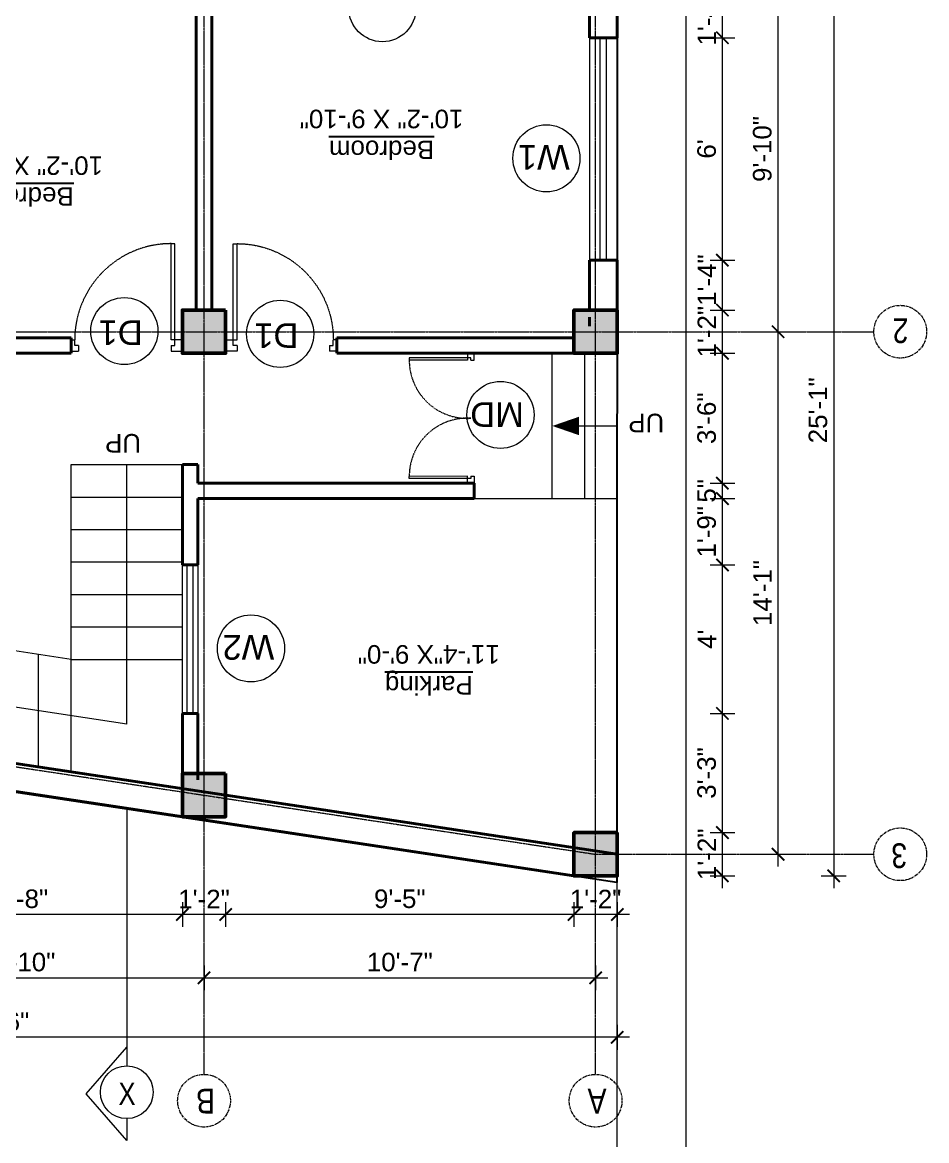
# Model space of a CAD drawing. Header units: inches. Extents: x 136316 to 155547, y -21384 to -17606.
# Drawn here: x 154181.1 to 154473.5, y -19916.6 to -19554.8 of the extents above; entities that cross this region are included whole.
import ezdxf

# ---------------------------------------------------------------- set-up
doc = ezdxf.new("R2010")
doc.units = ezdxf.units.IN
doc.header["$LTSCALE"] = 0.5
doc.header["$MEASUREMENT"] = 0
doc.header["$PDMODE"] = 66
doc.linetypes.add('CENTER', pattern=[2, 1.25, -0.25, 0.25, -0.25])
doc.linetypes.add('HIDDEN', pattern=[0.375, 0.25, -0.125])
for name, color, linetype, lineweight in [('Annotate-Lite.w', 177, 'Continuous', 9), ('Annotations-Bold.w', 177, 'Continuous', 13), ('C-COLUMN', 1, 'Continuous', 50), ('DIM', 4, 'Continuous', 5), ('DIM 1-100', 4, 'Continuous', 13), ('Door-Window.w', 4, 'Continuous', 15), ('stair', 132, 'Continuous', 13), ('TEXT', 220, 'Continuous', 9), ('wall', 1, 'Continuous', 40), ('window', 4, 'Continuous', 13)]:
    doc.layers.add(name, color=color, linetype=linetype, lineweight=lineweight)
doc.styles.add('ARAIL', font='ARIALN.TTF')
doc.styles.add('arial.', font='arial.ttf')
doc.styles.add('gaurav', font='arial.ttf')
doc.styles.get("Standard").update_dxf_attribs({"font": 'arial.ttf'})
doc.dimstyles.new('1 by 96', dxfattribs={"dimtxt": 6, "dimasz": 4, "dimexe": 4, "dimexo": 4, "dimgap": 2, "dimtad": 1, "dimdec": 0, "dimzin": 0, "dimdsep": 46, "dimlunit": 4, "dimtxsty": 'Standard', "dimblk": 'ARCHTICK', "dimcen": 0, "dimdle": 4, "dimadec": 0, "dimazin": 0, "dimtfac": 1, "dimtdec": 0, "dimtix": 1, "dimtofl": 0, "dimtmove": 1, "dimatfit": 3, "dimldrblk": 'ARCHTICK', "dimfxl": 4, "dimfxlon": 1, "dimtolj": 1, "dimtzin": 0, "dimlwd": -1, "dimlwe": -1, "dimarcsym": 0})

# ---------------------------------------------------------------- blocks, each defined once
blk = doc.blocks.new('FDFDRE')
at = {"ltscale": 3}
for p, q in [((165701.11, -58637.82), (165701.1, -58641.5)), ((165704.78, -58637.83), (165701.11, -58637.82)), ((165704.78, -58639.66), (165704.78, -58637.83)), ((165766.98, -58637.83), (165770.65, -58637.82)), ((165766.98, -58639.66), (165766.98, -58637.83)), ((165770.65, -58637.82), (165770.65, -58641.5)), ((165701.1, -58641.5), (165703.55, -58641.5)), ((165703.55, -58641.5), (165703.53, -58672.63)), ((165704.78, -58639.66), (165703.55, -58639.66)), ((165703.55, -58639.66), (165703.55, -58641.5)), ((165703.55, -58641.5), (165704.78, -58641.5)), ((165704.78, -58641.5), (165704.76, -58672.65)), ((165766.98, -58639.66), (165768.2, -58639.66)), ((165766.98, -58641.5), (165767, -58672.65)), ((165768.2, -58641.5), (165766.98, -58641.5)), ((165768.2, -58639.66), (165768.2, -58641.5)), ((165770.65, -58641.5), (165768.2, -58641.5)), ((165768.2, -58641.5), (165768.22, -58672.63)), ((165703.53, -58672.63), (165704.76, -58672.65)), ((165768.22, -58672.63), (165767, -58672.65))]:
    blk.add_line(p, q, dxfattribs=at)
at = {"layer": 'Door-Window.w', "color": 9, "linetype": 'HIDDEN', "lineweight": 18}
for centre, start, end in [((165704.78, -58641.5), 269.96183, 3.38353), ((165766.98, -58641.5), 176.61647, 270.03817)]:
    blk.add_arc(centre, 31.16, start, end, dxfattribs=at)
blk = doc.blocks.new('3-0')
at = {"ltscale": 3}
for p, q in [((11063.05, 10097.68), (11065.97, 10099.9)), ((11065.97, 10099.9), (11066.71, 10098.92)), ((11063.05, 10097.68), (11064.53, 10095.73)), ((11065.99, 10096.84), (11064.53, 10095.73)), ((11065.25, 10097.81), (11066.71, 10098.92)), ((11065.99, 10096.84), (11065.25, 10097.81)), ((11085.5, 10074.13), (11110.32, 10092.96)), ((11111.05, 10091.97), (11110.32, 10092.96)), ((11086.24, 10073.15), (11111.05, 10091.97)), ((11086.24, 10073.15), (11085.5, 10074.13)), ((11084.04, 10073.02), (11082.57, 10071.91)), ((11082.57, 10071.91), (11084.79, 10068.98)), ((11084.04, 10073.02), (11084.78, 10072.04)), ((11084.78, 10072.04), (11086.24, 10073.15)), ((11084.79, 10068.98), (11087.72, 10071.2)), ((11087.72, 10071.2), (11086.24, 10073.15))]:
    blk.add_line(p, q, dxfattribs=at)
at = {"layer": 'Door-Window.w', "color": 9, "linetype": 'HIDDEN', "lineweight": 18}
blk.add_arc((11085.5, 10074.13), 31.16, 37.1906, 127.1465, dxfattribs=at)
blk = doc.blocks.new('_ArchTick')
at = {"color": 0, "linetype": 'ByBlock', "const_width": 0.15}
blk.add_lwpolyline([(-0.5, -0.5), (0.5, 0.5)], dxfattribs=at)
blk = doc.blocks.new('*D900')
at = {"layer": 'Defpoints', "color": 0, "transparency": 16777216}
for p in [(154359.48, -19830.95), (154373.48, -19830.95), (154359.48, -19843.44)]:
    blk.add_point(p, dxfattribs=at)
at = {"layer": 'DIM 1-100', "color": 0, "transparency": 16777216}
for p, q in [((154359.48, -19839.44), (154359.48, -19847.44)), ((154373.48, -19839.44), (154373.48, -19847.44)), ((154377.48, -19843.44), (154355.48, -19843.44))]:
    blk.add_line(p, q, dxfattribs=at)
at = {"layer": 'DIM 1-100', "color": 0, "transparency": 16777216, "xscale": 4, "yscale": 4, "zscale": 4, "rotation": 180}
blk.add_blockref('_ArchTick', (154359.48, -19843.44), dxfattribs=at)
at = {"layer": 'DIM 1-100', "color": 0, "transparency": 16777216, "xscale": 4, "yscale": 4, "zscale": 4}
blk.add_blockref('_ArchTick', (154373.48, -19843.44), dxfattribs=at)
at = {"layer": 'DIM 1-100', "color": 0, "transparency": 16777216, "insert": (154366.48, -19838.43), "char_height": 6, "attachment_point": 5}
blk.add_mtext('\\A1;1\'-2"', dxfattribs=at)
blk = doc.blocks.new('*D901')
at = {"layer": 'Defpoints', "color": 0, "transparency": 16777216}
for p in [(154246.83, -19811.83), (154359.48, -19830.95), (154246.83, -19843.44)]:
    blk.add_point(p, dxfattribs=at)
at = {"layer": 'DIM 1-100', "color": 0, "transparency": 16777216}
for p, q in [((154246.83, -19839.44), (154246.83, -19847.44)), ((154359.48, -19839.44), (154359.48, -19847.44)), ((154363.48, -19843.44), (154242.83, -19843.44))]:
    blk.add_line(p, q, dxfattribs=at)
at = {"layer": 'DIM 1-100', "color": 0, "transparency": 16777216, "xscale": 4, "yscale": 4, "zscale": 4, "rotation": 180}
blk.add_blockref('_ArchTick', (154246.83, -19843.44), dxfattribs=at)
at = {"layer": 'DIM 1-100', "color": 0, "transparency": 16777216, "xscale": 4, "yscale": 4, "zscale": 4}
blk.add_blockref('_ArchTick', (154359.48, -19843.44), dxfattribs=at)
at = {"layer": 'DIM 1-100', "color": 0, "transparency": 16777216, "insert": (154303.15, -19838.38), "char_height": 6, "attachment_point": 5}
blk.add_mtext('\\A1;9\'-5"', dxfattribs=at)
blk = doc.blocks.new('*D902')
at = {"layer": 'Defpoints', "color": 0, "transparency": 16777216}
for p in [(154232.83, -19811.83), (154246.83, -19811.83), (154232.83, -19843.44)]:
    blk.add_point(p, dxfattribs=at)
at = {"layer": 'DIM 1-100', "color": 0, "transparency": 16777216}
for p, q in [((154232.83, -19839.44), (154232.83, -19847.44)), ((154246.83, -19839.44), (154246.83, -19847.44)), ((154250.83, -19843.44), (154228.83, -19843.44))]:
    blk.add_line(p, q, dxfattribs=at)
at = {"layer": 'DIM 1-100', "color": 0, "transparency": 16777216, "xscale": 4, "yscale": 4, "zscale": 4, "rotation": 180}
blk.add_blockref('_ArchTick', (154232.83, -19843.44), dxfattribs=at)
at = {"layer": 'DIM 1-100', "color": 0, "transparency": 16777216, "xscale": 4, "yscale": 4, "zscale": 4}
blk.add_blockref('_ArchTick', (154246.83, -19843.44), dxfattribs=at)
at = {"layer": 'DIM 1-100', "color": 0, "transparency": 16777216, "insert": (154239.83, -19838.43), "char_height": 6, "attachment_point": 5}
blk.add_mtext('\\A1;1\'-2"', dxfattribs=at)
blk = doc.blocks.new('*D903')
at = {"layer": 'Defpoints', "color": 0, "transparency": 16777216}
for p in [(154129.33, -19794.09), (154232.83, -19811.83), (154129.33, -19843.44)]:
    blk.add_point(p, dxfattribs=at)
at = {"layer": 'DIM 1-100', "color": 0, "transparency": 16777216}
for p, q in [((154129.33, -19839.44), (154129.33, -19847.44)), ((154232.83, -19839.44), (154232.83, -19847.44)), ((154236.83, -19843.44), (154125.33, -19843.44))]:
    blk.add_line(p, q, dxfattribs=at)
at = {"layer": 'DIM 1-100', "color": 0, "transparency": 16777216, "xscale": 4, "yscale": 4, "zscale": 4, "rotation": 180}
blk.add_blockref('_ArchTick', (154129.33, -19843.44), dxfattribs=at)
at = {"layer": 'DIM 1-100', "color": 0, "transparency": 16777216, "xscale": 4, "yscale": 4, "zscale": 4}
blk.add_blockref('_ArchTick', (154232.83, -19843.44), dxfattribs=at)
at = {"layer": 'DIM 1-100', "color": 0, "transparency": 16777216, "insert": (154181.08, -19838.38), "char_height": 6, "attachment_point": 5}
blk.add_mtext('\\A1;8\'-8"', dxfattribs=at)
blk = doc.blocks.new('*D908')
at = {"layer": 'Defpoints', "color": 0, "transparency": 16777216}
for p in [(154122.33, -19787.09), (154239.83, -19804.83), (154239.83, -19863.91)]:
    blk.add_point(p, dxfattribs=at)
at = {"layer": 'DIM 1-100', "color": 0, "transparency": 16777216}
for p, q in [((154122.33, -19859.91), (154122.33, -19867.91)), ((154239.83, -19859.91), (154239.83, -19867.91)), ((154118.33, -19863.91), (154243.83, -19863.91))]:
    blk.add_line(p, q, dxfattribs=at)
at = {"layer": 'DIM 1-100', "color": 0, "transparency": 16777216, "xscale": 4, "yscale": 4, "zscale": 4, "rotation": 180}
blk.add_blockref('_ArchTick', (154122.33, -19863.91), dxfattribs=at)
at = {"layer": 'DIM 1-100', "color": 0, "transparency": 16777216, "xscale": 4, "yscale": 4, "zscale": 4}
blk.add_blockref('_ArchTick', (154239.83, -19863.91), dxfattribs=at)
at = {"layer": 'DIM 1-100', "color": 0, "transparency": 16777216, "insert": (154181.08, -19858.85), "char_height": 6, "attachment_point": 5}
blk.add_mtext('\\A1;9\'-10"', dxfattribs=at)
blk = doc.blocks.new('*D909')
at = {"layer": 'Defpoints', "color": 0, "transparency": 16777216}
for p in [(154239.83, -19804.83), (154366.48, -19823.95), (154366.48, -19863.91)]:
    blk.add_point(p, dxfattribs=at)
at = {"layer": 'DIM 1-100', "color": 0, "transparency": 16777216}
for p, q in [((154239.83, -19859.91), (154239.83, -19867.91)), ((154366.48, -19859.91), (154366.48, -19867.91)), ((154235.83, -19863.91), (154370.48, -19863.91))]:
    blk.add_line(p, q, dxfattribs=at)
at = {"layer": 'DIM 1-100', "color": 0, "transparency": 16777216, "xscale": 4, "yscale": 4, "zscale": 4, "rotation": 180}
blk.add_blockref('_ArchTick', (154239.83, -19863.91), dxfattribs=at)
at = {"layer": 'DIM 1-100', "color": 0, "transparency": 16777216, "xscale": 4, "yscale": 4, "zscale": 4}
blk.add_blockref('_ArchTick', (154366.48, -19863.91), dxfattribs=at)
at = {"layer": 'DIM 1-100', "color": 0, "transparency": 16777216, "insert": (154303.15, -19858.85), "char_height": 6, "attachment_point": 5}
blk.add_mtext('\\A1;10\'-7"', dxfattribs=at)
blk = doc.blocks.new('*D910')
at = {"layer": 'Defpoints', "color": 0, "transparency": 16777216}
for p in [(153971.8, -19772.42), (154373.48, -19830.95), (153971.8, -19883.16)]:
    blk.add_point(p, dxfattribs=at)
at = {"layer": 'DIM 1-100', "color": 0, "transparency": 16777216}
for p, q in [((153971.8, -19879.16), (153971.8, -19887.16)), ((154373.48, -19879.16), (154373.48, -19887.16)), ((154377.48, -19883.16), (153967.8, -19883.16))]:
    blk.add_line(p, q, dxfattribs=at)
at = {"layer": 'DIM 1-100', "color": 0, "transparency": 16777216, "xscale": 4, "yscale": 4, "zscale": 4, "rotation": 180}
blk.add_blockref('_ArchTick', (153971.8, -19883.16), dxfattribs=at)
at = {"layer": 'DIM 1-100', "color": 0, "transparency": 16777216, "xscale": 4, "yscale": 4, "zscale": 4}
blk.add_blockref('_ArchTick', (154373.48, -19883.16), dxfattribs=at)
at = {"layer": 'DIM 1-100', "color": 0, "transparency": 16777216, "insert": (154172.64, -19878.09), "char_height": 6, "attachment_point": 5}
blk.add_mtext('\\A1;33\'-6"', dxfattribs=at)
blk = doc.blocks.new('*D846')
at = {"layer": 'Defpoints', "color": 0, "transparency": 16777216}
for p in [(154373.48, -19816.95), (154407.48, -19816.95), (154373.48, -19830.95)]:
    blk.add_point(p, dxfattribs=at)
at = {"layer": 'DIM 1-100', "color": 0, "transparency": 16777216}
for p, q in [((154407.48, -19834.95), (154407.48, -19812.95)), ((154403.48, -19816.95), (154411.48, -19816.95)), ((154403.48, -19830.95), (154411.48, -19830.95))]:
    blk.add_line(p, q, dxfattribs=at)
at = {"layer": 'DIM 1-100', "color": 0, "transparency": 16777216, "xscale": 4, "yscale": 4, "zscale": 4}
for p, rotation in [((154407.48, -19816.95), 90), ((154407.48, -19830.95), 270)]:
    blk.add_blockref('_ArchTick', p, dxfattribs=dict(at, rotation=rotation))
at = {"layer": 'DIM 1-100', "color": 0, "transparency": 16777216, "insert": (154402.47, -19823.95), "char_height": 6, "attachment_point": 5, "rotation": 90}
blk.add_mtext('\\A1;1\'-2"', dxfattribs=at)
blk = doc.blocks.new('*D911')
at = {"layer": 'Defpoints', "color": 0, "transparency": 16777216}
for p in [(154237.83, -19778.36), (154407.48, -19778.36), (154373.48, -19816.95)]:
    blk.add_point(p, dxfattribs=at)
at = {"layer": 'DIM 1-100', "color": 0, "transparency": 16777216}
for p, q in [((154407.48, -19820.95), (154407.48, -19774.36)), ((154403.48, -19778.36), (154411.48, -19778.36)), ((154403.48, -19816.95), (154411.48, -19816.95))]:
    blk.add_line(p, q, dxfattribs=at)
at = {"layer": 'DIM 1-100', "color": 0, "transparency": 16777216, "xscale": 4, "yscale": 4, "zscale": 4}
for p, rotation in [((154407.48, -19778.36), 90), ((154407.48, -19816.95), 270)]:
    blk.add_blockref('_ArchTick', p, dxfattribs=dict(at, rotation=rotation))
at = {"layer": 'DIM 1-100', "color": 0, "transparency": 16777216, "insert": (154402.41, -19797.65), "char_height": 6, "attachment_point": 5, "rotation": 90}
blk.add_mtext('\\A1;3\'-3"', dxfattribs=at)
blk = doc.blocks.new('*D912')
at = {"layer": 'Defpoints', "color": 0, "transparency": 16777216}
for p in [(154237.83, -19730.36), (154407.48, -19730.36), (154237.83, -19778.36)]:
    blk.add_point(p, dxfattribs=at)
at = {"layer": 'DIM 1-100', "color": 0, "transparency": 16777216}
for p, q in [((154407.48, -19782.36), (154407.48, -19726.36)), ((154403.48, -19730.36), (154411.48, -19730.36)), ((154403.48, -19778.36), (154411.48, -19778.36))]:
    blk.add_line(p, q, dxfattribs=at)
at = {"layer": 'DIM 1-100', "color": 0, "transparency": 16777216, "xscale": 4, "yscale": 4, "zscale": 4}
for p, rotation in [((154407.48, -19730.36), 90), ((154407.48, -19778.36), 270)]:
    blk.add_blockref('_ArchTick', p, dxfattribs=dict(at, rotation=rotation))
at = {"layer": 'DIM 1-100', "color": 0, "transparency": 16777216, "insert": (154402.48, -19754.36), "char_height": 6, "attachment_point": 5, "rotation": 90}
blk.add_mtext("\\A1;4'", dxfattribs=at)
blk = doc.blocks.new('*D913')
at = {"layer": 'Defpoints', "color": 0, "transparency": 16777216}
for p in [(154237.83, -19708.88), (154407.48, -19708.88), (154237.83, -19730.36)]:
    blk.add_point(p, dxfattribs=at)
at = {"layer": 'DIM 1-100', "color": 0, "transparency": 16777216}
for p, q in [((154407.48, -19734.36), (154407.48, -19704.88)), ((154403.48, -19708.88), (154411.48, -19708.88)), ((154403.48, -19730.36), (154411.48, -19730.36))]:
    blk.add_line(p, q, dxfattribs=at)
at = {"layer": 'DIM 1-100', "color": 0, "transparency": 16777216, "xscale": 4, "yscale": 4, "zscale": 4}
for p, rotation in [((154407.48, -19708.88), 90), ((154407.48, -19730.36), 270)]:
    blk.add_blockref('_ArchTick', p, dxfattribs=dict(at, rotation=rotation))
at = {"layer": 'DIM 1-100', "color": 0, "transparency": 16777216, "insert": (154402.41, -19719.62), "char_height": 6, "attachment_point": 5, "rotation": 90}
blk.add_mtext('\\A1;1\'-9"', dxfattribs=at)
blk = doc.blocks.new('*D914')
at = {"layer": 'Defpoints', "color": 0, "transparency": 16777216}
for p in [(154327.24, -19703.88), (154407.48, -19703.88), (154237.83, -19708.88)]:
    blk.add_point(p, dxfattribs=at)
at = {"layer": 'DIM 1-100', "color": 0, "transparency": 16777216}
for p, q in [((154403.48, -19703.88), (154411.48, -19703.88)), ((154403.48, -19708.88), (154411.48, -19708.88))]:
    blk.add_line(p, q, dxfattribs=at)
at = {"layer": 'DIM 1-100', "color": 0, "transparency": 16777216, "insert": (154402.43, -19706.38), "char_height": 6, "attachment_point": 5, "rotation": 90}
blk.add_mtext('\\A1;5"', dxfattribs=at)
blk = doc.blocks.new('*D915')
at = {"layer": 'Defpoints', "color": 0, "transparency": 16777216}
for p in [(154373.48, -19661.88), (154407.48, -19661.88), (154327.24, -19703.88)]:
    blk.add_point(p, dxfattribs=at)
at = {"layer": 'DIM 1-100', "color": 0, "transparency": 16777216}
for p, q in [((154407.48, -19707.88), (154407.48, -19657.88)), ((154403.48, -19661.88), (154411.48, -19661.88)), ((154403.48, -19703.88), (154411.48, -19703.88))]:
    blk.add_line(p, q, dxfattribs=at)
at = {"layer": 'DIM 1-100', "color": 0, "transparency": 16777216, "xscale": 4, "yscale": 4, "zscale": 4}
for p, rotation in [((154407.48, -19661.88), 90), ((154407.48, -19703.88), 270)]:
    blk.add_blockref('_ArchTick', p, dxfattribs=dict(at, rotation=rotation))
at = {"layer": 'DIM 1-100', "color": 0, "transparency": 16777216, "insert": (154402.41, -19682.88), "char_height": 6, "attachment_point": 5, "rotation": 90}
blk.add_mtext('\\A1;3\'-6"', dxfattribs=at)
blk = doc.blocks.new('*D916')
at = {"layer": 'Defpoints', "color": 0, "transparency": 16777216}
for p in [(154373.48, -19647.88), (154407.48, -19647.88), (154373.48, -19661.88)]:
    blk.add_point(p, dxfattribs=at)
at = {"layer": 'DIM 1-100', "color": 0, "transparency": 16777216}
for p, q in [((154407.48, -19665.88), (154407.48, -19643.88)), ((154403.48, -19647.88), (154411.48, -19647.88)), ((154403.48, -19661.88), (154411.48, -19661.88))]:
    blk.add_line(p, q, dxfattribs=at)
at = {"layer": 'DIM 1-100', "color": 0, "transparency": 16777216, "xscale": 4, "yscale": 4, "zscale": 4}
for p, rotation in [((154407.48, -19647.88), 90), ((154407.48, -19661.88), 270)]:
    blk.add_blockref('_ArchTick', p, dxfattribs=dict(at, rotation=rotation))
at = {"layer": 'DIM 1-100', "color": 0, "transparency": 16777216, "insert": (154402.47, -19654.88), "char_height": 6, "attachment_point": 5, "rotation": 90}
blk.add_mtext('\\A1;1\'-2"', dxfattribs=at)
blk = doc.blocks.new('*D917')
at = {"layer": 'Defpoints', "color": 0, "transparency": 16777216}
for p in [(154373.48, -19631.77), (154407.48, -19631.77), (154373.48, -19647.88)]:
    blk.add_point(p, dxfattribs=at)
at = {"layer": 'DIM 1-100', "color": 0, "transparency": 16777216}
for p, q in [((154407.48, -19651.88), (154407.48, -19627.77)), ((154403.48, -19631.77), (154411.48, -19631.77)), ((154403.48, -19647.88), (154411.48, -19647.88))]:
    blk.add_line(p, q, dxfattribs=at)
at = {"layer": 'DIM 1-100', "color": 0, "transparency": 16777216, "xscale": 4, "yscale": 4, "zscale": 4}
for p, rotation in [((154407.48, -19631.77), 90), ((154407.48, -19647.88), 270)]:
    blk.add_blockref('_ArchTick', p, dxfattribs=dict(at, rotation=rotation))
at = {"layer": 'DIM 1-100', "color": 0, "transparency": 16777216, "insert": (154402.47, -19638.19), "char_height": 6, "attachment_point": 5, "rotation": 90}
blk.add_mtext('\\A1;1\'-4"', dxfattribs=at)
blk = doc.blocks.new('*D808')
at = {"layer": 'Defpoints', "color": 0, "transparency": 16777216}
for p in [(154373.48, -19559.77), (154407.48, -19559.77), (154373.48, -19631.77)]:
    blk.add_point(p, dxfattribs=at)
at = {"layer": 'DIM 1-100', "color": 0, "transparency": 16777216}
for p, q in [((154407.48, -19635.77), (154407.48, -19555.77)), ((154403.48, -19559.77), (154411.48, -19559.77)), ((154403.48, -19631.77), (154411.48, -19631.77))]:
    blk.add_line(p, q, dxfattribs=at)
at = {"layer": 'DIM 1-100', "color": 0, "transparency": 16777216, "xscale": 4, "yscale": 4, "zscale": 4}
for p, rotation in [((154407.48, -19559.77), 90), ((154407.48, -19631.77), 270)]:
    blk.add_blockref('_ArchTick', p, dxfattribs=dict(at, rotation=rotation))
at = {"layer": 'DIM 1-100', "color": 0, "transparency": 16777216, "insert": (154402.41, -19595.77), "char_height": 6, "attachment_point": 5, "rotation": 90}
blk.add_mtext("\\A1;6'", dxfattribs=at)
blk = doc.blocks.new('*D918')
at = {"layer": 'Defpoints', "color": 0, "transparency": 16777216}
for p in [(154373.48, -19543.65), (154407.48, -19543.65), (154373.48, -19559.77)]:
    blk.add_point(p, dxfattribs=at)
at = {"layer": 'DIM 1-100', "color": 0, "transparency": 16777216}
for p, q in [((154407.48, -19563.77), (154407.48, -19539.65)), ((154403.48, -19543.65), (154411.48, -19543.65)), ((154403.48, -19559.77), (154411.48, -19559.77))]:
    blk.add_line(p, q, dxfattribs=at)
at = {"layer": 'DIM 1-100', "color": 0, "transparency": 16777216, "xscale": 4, "yscale": 4, "zscale": 4}
for p, rotation in [((154407.48, -19543.65), 90), ((154407.48, -19559.77), 270)]:
    blk.add_blockref('_ArchTick', p, dxfattribs=dict(at, rotation=rotation))
at = {"layer": 'DIM 1-100', "color": 0, "transparency": 16777216, "insert": (154402.47, -19553.97), "char_height": 6, "attachment_point": 5, "rotation": 90}
blk.add_mtext('\\A1;1\'-4"', dxfattribs=at)
blk = doc.blocks.new('*D920')
at = {"layer": 'Defpoints', "color": 0, "transparency": 16777216}
for p in [(154373.48, -19654.88), (154425.48, -19654.88), (154373.4, -19823.95)]:
    blk.add_point(p, dxfattribs=at)
at = {"layer": 'DIM 1-100', "color": 0, "transparency": 16777216}
for p, q in [((154425.48, -19827.95), (154425.48, -19650.88)), ((154421.48, -19654.88), (154429.48, -19654.88)), ((154421.48, -19823.95), (154429.48, -19823.95))]:
    blk.add_line(p, q, dxfattribs=at)
at = {"layer": 'DIM 1-100', "color": 0, "transparency": 16777216, "xscale": 4, "yscale": 4, "zscale": 4}
for p, rotation in [((154425.48, -19654.88), 90), ((154425.48, -19823.95), 270)]:
    blk.add_blockref('_ArchTick', p, dxfattribs=dict(at, rotation=rotation))
at = {"layer": 'DIM 1-100', "color": 0, "transparency": 16777216, "insert": (154420.47, -19739.42), "char_height": 6, "attachment_point": 5, "rotation": 90}
blk.add_mtext('\\A1;14\'-1"', dxfattribs=at)
blk = doc.blocks.new('*D921')
at = {"layer": 'Defpoints', "color": 0, "transparency": 16777216}
for p in [(154373.48, -19536.65), (154425.48, -19536.65), (154373.48, -19654.88)]:
    blk.add_point(p, dxfattribs=at)
at = {"layer": 'DIM 1-100', "color": 0, "transparency": 16777216}
for p, q in [((154425.48, -19658.88), (154425.48, -19532.65)), ((154421.48, -19536.65), (154429.48, -19536.65)), ((154421.48, -19654.88), (154429.48, -19654.88))]:
    blk.add_line(p, q, dxfattribs=at)
at = {"layer": 'DIM 1-100', "color": 0, "transparency": 16777216, "xscale": 4, "yscale": 4, "zscale": 4}
for p, rotation in [((154425.48, -19536.65), 90), ((154425.48, -19654.88), 270)]:
    blk.add_blockref('_ArchTick', p, dxfattribs=dict(at, rotation=rotation))
at = {"layer": 'DIM 1-100', "color": 0, "transparency": 16777216, "insert": (154420.41, -19595.77), "char_height": 6, "attachment_point": 5, "rotation": 90}
blk.add_mtext('\\A1;9\'-10"', dxfattribs=at)
blk = doc.blocks.new('*D809')
at = {"layer": 'Defpoints', "color": 0, "transparency": 16777216}
for p in [(154373.48, -19529.65), (154373.48, -19830.95), (154443.48, -19830.95)]:
    blk.add_point(p, dxfattribs=at)
at = {"layer": 'DIM 1-100', "color": 0, "transparency": 16777216}
for p, q in [((154443.48, -19525.65), (154443.48, -19834.95)), ((154439.48, -19529.65), (154447.48, -19529.65)), ((154439.48, -19830.95), (154447.48, -19830.95))]:
    blk.add_line(p, q, dxfattribs=at)
at = {"layer": 'DIM 1-100', "color": 0, "transparency": 16777216, "xscale": 4, "yscale": 4, "zscale": 4}
for p, rotation in [((154443.48, -19529.65), 90), ((154443.48, -19830.95), 270)]:
    blk.add_blockref('_ArchTick', p, dxfattribs=dict(at, rotation=rotation))
at = {"layer": 'DIM 1-100', "color": 0, "transparency": 16777216, "insert": (154438.41, -19680.3), "char_height": 6, "attachment_point": 5, "rotation": 90}
blk.add_mtext('\\A1;25\'-1"', dxfattribs=at)

msp = doc.modelspace()

# ---------------------------------------------------------------- hatches: boundary and pattern name
at = {"layer": 'C-COLUMN'}
h = msp.add_hatch(color=256, dxfattribs=at)
h.dxf.hatch_style = 1
h.paths.add_polyline_path([(154232.83, -19661.88), (154246.83, -19661.88), (154246.83, -19647.88), (154232.83, -19647.88)])
h = msp.add_hatch(color=256, dxfattribs=at)
h.dxf.hatch_style = 1
h.paths.add_polyline_path([(154359.48, -19661.88), (154373.48, -19661.88), (154373.48, -19647.88), (154359.48, -19647.88)])
h = msp.add_hatch(color=256, dxfattribs=at)
h.dxf.hatch_style = 1
h.paths.add_polyline_path([(154232.83, -19811.83), (154246.83, -19811.83), (154246.83, -19797.83), (154232.83, -19797.83)])
h = msp.add_hatch(color=256, dxfattribs=at)
h.dxf.hatch_style = 1
h.paths.add_polyline_path([(154359.48, -19830.95), (154373.48, -19830.95), (154373.48, -19816.95), (154359.48, -19816.95)])

# ---------------------------------------------------------------- linework, layer by layer
at = {"layer": 'Annotate-Lite.w'}
for p in [(154373.4, -19752.86), (154395.81, -19183.51)]:
    msp.add_xline(p, (0, 1), dxfattribs=at)
at = {"layer": 'Annotate-Lite.w', "ltscale": 0.005}
for centre in [(154297.52, -19550.2), (154350.57, -19598.79), (154214.07, -19654.68), (154264.45, -19655.58), (154335.71, -19681.81), (154255.01, -19757.35)]:
    msp.add_circle(centre, 10.86, dxfattribs=at)
at = {"layer": 'Annotations-Bold.w', "linetype": 'CENTER', "ltscale": 0.3}
for p, q in [((154239.83, -19895.13), (154239.83, -19448.38)), ((154366.48, -19895.13), (154366.48, -19448.38)), ((153896.26, -19654.88), (154456.48, -19654.88))]:
    msp.add_line(p, q, dxfattribs=at)
msp.add_lwpolyline([(153896.26, -19765.48), (153979.27, -19765.48), (154122.33, -19787.09), (154239.83, -19804.83), (154366.48, -19823.95), (154456.48, -19823.95)], dxfattribs=at)
at = {"layer": 'Annotations-Bold.w', "linetype": 'CENTER', "ltscale": 1.5}
for centre in [(154465.01, -19654.88), (154465.01, -19823.95), (154239.83, -19903.67), (154366.48, -19903.67)]:
    msp.add_circle(centre, 8.53, dxfattribs=at)
at = {"layer": 'C-COLUMN'}
for points in [[(154246.83, -19647.88), (154232.83, -19647.88), (154232.83, -19661.88), (154246.83, -19661.88)], [(154373.48, -19647.88), (154359.48, -19647.88), (154359.48, -19661.88), (154373.48, -19661.88)], [(154246.83, -19797.83), (154232.83, -19797.83), (154232.83, -19811.83), (154246.83, -19811.83)], [(154373.48, -19816.95), (154359.48, -19816.95), (154359.48, -19830.95), (154373.48, -19830.95)]]:
    msp.add_lwpolyline(points, close=True, dxfattribs=at)
at = {"layer": 'Defpoints'}
msp.add_lwpolyline([(153971.8, -19772.42), (153981.37, -19529.65), (154373.48, -19529.65), (154373.37, -19833.05), (153971.8, -19772.42)], dxfattribs=at)
at = {"layer": 'DIM'}
for q in [(154214.83, -19697.88), (154147.33, -19771.61)]:
    msp.add_line((154214.83, -19781.81), q, dxfattribs=at)
at = {"layer": 'DIM 1-100'}
msp.add_lwpolyline([(154361.16, -19685.38), (154373.48, -19685.38)], dxfattribs=at)
at = {"layer": 'stair', "linetype": 'ByBlock'}
for p, q in [((154352.48, -19708.88), (154352.48, -19661.88)), ((154362.98, -19708.88), (154362.98, -19661.88)), ((154373.48, -19708.88), (154373.48, -19661.88)), ((154196.83, -19760.88), (154196.83, -19697.88)), ((154196.83, -19697.88), (154232.83, -19697.88)), ((154196.83, -19708.38), (154232.83, -19708.38)), ((154327.24, -19708.88), (154373.48, -19708.88)), ((154196.83, -19718.88), (154232.83, -19718.88)), ((154196.83, -19729.38), (154232.83, -19729.38)), ((154196.83, -19739.88), (154232.83, -19739.88)), ((154196.83, -19750.38), (154232.83, -19750.38)), ((154196.83, -19760.88), (154165.33, -19756.13)), ((154186.33, -19795.71), (154186.33, -19759.3)), ((154196.83, -19797.29), (154196.83, -19760.88)), ((154196.83, -19760.88), (154232.83, -19760.88))]:
    msp.add_line(p, q, dxfattribs=at)
msp.add_lwpolyline([(154361.16, -19685.38, 6, 0, 0), (154352.48, -19685.38, 0, 0, 0)], format="xyseb", dxfattribs=at)
at = {"layer": 'TEXT'}
for points in [[(154214.83, -19809.11), (154214.83, -19892.38)], [(154214.83, -19909.45), (154214.83, -19916.59), (154201.74, -19901.45), (154214.83, -19886.31)]]:
    msp.add_lwpolyline(points, dxfattribs=at)
msp.add_circle((154214.83, -19900.91), 8.53, dxfattribs=at)
at = {"layer": 'wall'}
for p, q in [((154237.33, -19647.88), (154237.33, -19543.65)), ((154242.33, -19647.88), (154242.33, -19543.65)), ((154364.48, -19559.77), (154364.48, -19543.65)), ((154373.48, -19559.77), (154373.48, -19543.65)), ((154364.48, -19559.77), (154373.48, -19559.77)), ((154364.48, -19647.88), (154364.48, -19631.77)), ((154364.48, -19631.77), (154373.48, -19631.77)), ((154373.48, -19647.88), (154373.48, -19631.77)), ((154242.33, -19647.88), (154237.33, -19647.88)), ((154364.48, -19650.13), (154364.48, -19653.13)), ((154196.83, -19656.88), (154129.33, -19656.88)), ((154196.83, -19661.88), (154196.83, -19656.88)), ((154359.48, -19656.88), (154282.83, -19656.88)), ((154282.83, -19656.88), (154282.83, -19661.88)), ((154196.83, -19661.88), (154129.33, -19661.88)), ((154232.83, -19697.88), (154232.83, -19730.36)), ((154232.83, -19697.88), (154232.83, -19730.36)), ((154237.83, -19697.88), (154232.83, -19697.88)), ((154237.83, -19697.88), (154237.83, -19703.88)), ((154327.24, -19703.88), (154237.83, -19703.88)), ((154327.24, -19708.88), (154327.24, -19703.88)), ((154237.83, -19708.88), (154237.83, -19730.36)), ((154327.24, -19708.88), (154237.83, -19708.88)), ((154237.83, -19730.36), (154232.83, -19730.36)), ((154232.83, -19778.36), (154232.83, -19802.73)), ((154232.83, -19778.36), (154232.83, -19802.73)), ((154237.83, -19778.36), (154232.83, -19778.36)), ((154237.83, -19778.36), (154237.83, -19799.83)), ((154115.33, -19794.09), (154359.48, -19830.95)), ((154115.33, -19794.09), (154359.48, -19830.95))]:
    msp.add_line(p, q, dxfattribs=at)
for points in [[(154373.48, -19661.88), (154282.83, -19661.88)], [(154122.33, -19786.04), (154373.48, -19823.96)], [(154122.33, -19786.04), (154373.48, -19823.96)], [(154115.33, -19794.09), (154359.48, -19830.95)]]:
    msp.add_lwpolyline(points, dxfattribs=at)
at = {"layer": 'window'}
for p, q in [((154364.48, -19559.77), (154364.48, -19631.77)), ((154367.98, -19631.77), (154367.98, -19559.77)), ((154369.98, -19631.77), (154369.98, -19559.77)), ((154373.48, -19559.77), (154373.48, -19631.77)), ((154232.83, -19778.36), (154232.83, -19730.36)), ((154234.33, -19778.36), (154234.33, -19730.36)), ((154236.33, -19778.36), (154236.33, -19730.36)), ((154237.83, -19730.36), (154237.83, -19778.36))]:
    msp.add_line(p, q, dxfattribs=at)

# ---------------------------------------------------------------- block references
at = {"layer": 'Door-Window.w', "linetype": 'ByBlock'}
for p, xscale, yscale, zscale, rotation in [((155553.39, -34574.96), 0.9997910039624013, 0.9997910039624013, 0.9997910039624013, 52.80940478019525), ((152926.27, -34574.96), -0.9997910039624013, 0.9997910039624017, 0.9997910039624017, 307.1905952198047)]:
    msp.add_blockref('3-0', p, dxfattribs=dict(at, xscale=xscale, yscale=yscale, zscale=zscale, rotation=rotation))
at = {"layer": 'Door-Window.w', "ltscale": 0.005, "xscale": 0.6039383709985556, "yscale": 0.6039383709985556, "zscale": 0.6039383709985556, "rotation": 270}
msp.add_blockref('FDFDRE', (189740.87, 80411.37), dxfattribs=at)

# ---------------------------------------------------------------- texts
at = {"layer": 'Annotate-Lite.w', "ltscale": 0.005, "char_height": 8, "attachment_point": 1, "rotation": 180, "style": 'gaurav'}
for s, insert in [('W1', (154358.12, -19602.44)), ('D1', (154219.99, -19659.24)), ('D1', (154270.37, -19660.13)), ('MD', (154343.32, -19685.71)), ('W2', (154262.56, -19761))]:
    msp.add_mtext_dynamic_manual_height_columns(s, width=8, gutter_width=100, heights=[0], dxfattribs=dict(at, insert=insert))
at = {"layer": 'Annotations-Bold.w', "linetype": 'CENTER', "ltscale": 1.5, "char_height": 8, "attachment_point": 1, "rotation": 180, "style": 'ARAIL'}
for s, insert in [('2', (154467.66, -19658.56)), ('3', (154467.22, -19828.39)), ('B', (154243.36, -19907.81)), ('A', (154370.01, -19907.81))]:
    msp.add_mtext_dynamic_manual_height_columns(s, width=6.5393, gutter_width=100, heights=[0], dxfattribs=dict(at, insert=insert))
at = {"layer": 'TEXT', "lineweight": -2, "char_height": 6, "width": 127.5059, "attachment_point": 5, "rotation": 180, "style": 'arial.'}
for s, insert in [('{\\LBedroom\\P}10\'-2" X 9\'-10"', (154297.24, -19591.02)), ('{\\LBedroom\\P}10\'-2" X 9\'-10"', (154180.68, -19606.11)), ('UP', (154382.86, -19684.38)), ('UP', (154213.63, -19690.94)), ('{\\LParking\\P}11\'-4"X 9\'-0"', (154312.53, -19764.23))]:
    msp.add_mtext(s, dxfattribs=dict(at, insert=insert))
at = {"layer": 'TEXT', "insert": (154217.68, -19897.83), "char_height": 7.2, "attachment_point": 3, "style": 'ARAIL'}
msp.add_mtext_dynamic_manual_height_columns('X', width=125.4648, gutter_width=90, heights=[0], dxfattribs=at)

# ---------------------------------------------------------------- dimensions: what is measured, and where the dimension line sits
at = {"layer": 'DIM 1-100'}
for base, p1, p2, angle, picture, middle in [((154443.48, -19830.95), (154373.48, -19529.65), (154373.48, -19830.95), 270, '*D809', (154438.41, -19680.3)), ((154425.48, -19536.65), (154373.48, -19654.88), (154373.48, -19536.65), 270, '*D921', (154420.41, -19595.77)), ((154407.48, -19559.77), (154373.48, -19631.77), (154373.48, -19559.77), 270, '*D808', (154402.41, -19595.77)), ((154425.48, -19654.88), (154373.4, -19823.95), (154373.48, -19654.88), 270, '*D920', (154420.47, -19739.42)), ((154407.48, -19661.88), (154327.24, -19703.88), (154373.48, -19661.88), 270, '*D915', (154402.41, -19682.88)), ((154407.48, -19703.88), (154237.83, -19708.88), (154327.24, -19703.88), 270, '*D914', (154402.43, -19706.38)), ((154407.48, -19708.88), (154237.83, -19730.36), (154237.83, -19708.88), 270, '*D913', (154402.41, -19719.62)), ((154407.48, -19730.36), (154237.83, -19778.36), (154237.83, -19730.36), 270, '*D912', (154402.48, -19754.36)), ((153971.8, -19883.16), (154373.48, -19830.95), (153971.8, -19772.42), 180, '*D910', (154172.64, -19878.09)), ((154407.48, -19778.36), (154373.48, -19816.95), (154237.83, -19778.36), 270, '*D911', (154402.41, -19797.65)), ((154239.8277432, -19863.90847354), (154122.3277432, -19787.08906169), (154239.8277432, -19804.8296262), 180, '*D908', (154181.0777432, -19858.84503562)), ((154129.3277432, -19843.43972354), (154232.8277432, -19811.8296262), (154129.3277432, -19794.08906169), 180, '*D903', (154181.0777432, -19838.37628562)), ((154366.48, -19863.91), (154239.83, -19804.83), (154366.48, -19823.95), 180, '*D909', (154303.15, -19858.85)), ((154246.83, -19843.44), (154359.48, -19830.95), (154246.83, -19811.83), 180, '*D901', (154303.15, -19838.38))]:
    dim = msp.add_linear_dim(base=base, p1=p1, p2=p2, angle=angle, dimstyle='1 by 96', dxfattribs=at)
    dim.commit()
    dim.dimension.update_dxf_attribs({"geometry": picture, "text_midpoint": middle})
for base, p1, p2, angle, picture, middle in [((154407.48, -19543.65), (154373.48, -19559.77), (154373.48, -19543.65), 270, '*D918', (154407.48, -19553.97)), ((154407.48, -19631.77), (154373.48, -19647.88), (154373.48, -19631.77), 270, '*D917', (154407.48, -19638.19)), ((154407.48, -19647.88), (154373.48, -19661.88), (154373.48, -19647.88), 270, '*D916', (154407.48, -19654.88)), ((154232.83, -19843.44), (154246.83, -19811.83), (154232.83, -19811.83), 180, '*D902', (154239.83, -19843.44)), ((154407.48, -19816.95), (154373.48, -19830.95), (154373.48, -19816.95), 270, '*D846', (154407.48, -19823.95)), ((154359.48, -19843.44), (154373.48, -19830.95), (154359.48, -19830.95), 180, '*D900', (154366.48, -19843.44))]:
    dim = msp.add_linear_dim(base=base, p1=p1, p2=p2, angle=angle, dimstyle='1 by 96', dxfattribs=at)
    dim.commit()
    dim.dimension.update_dxf_attribs({"geometry": picture, "text_midpoint": middle, "dimtype": 160})

doc.saveas('drawing.dxf')
